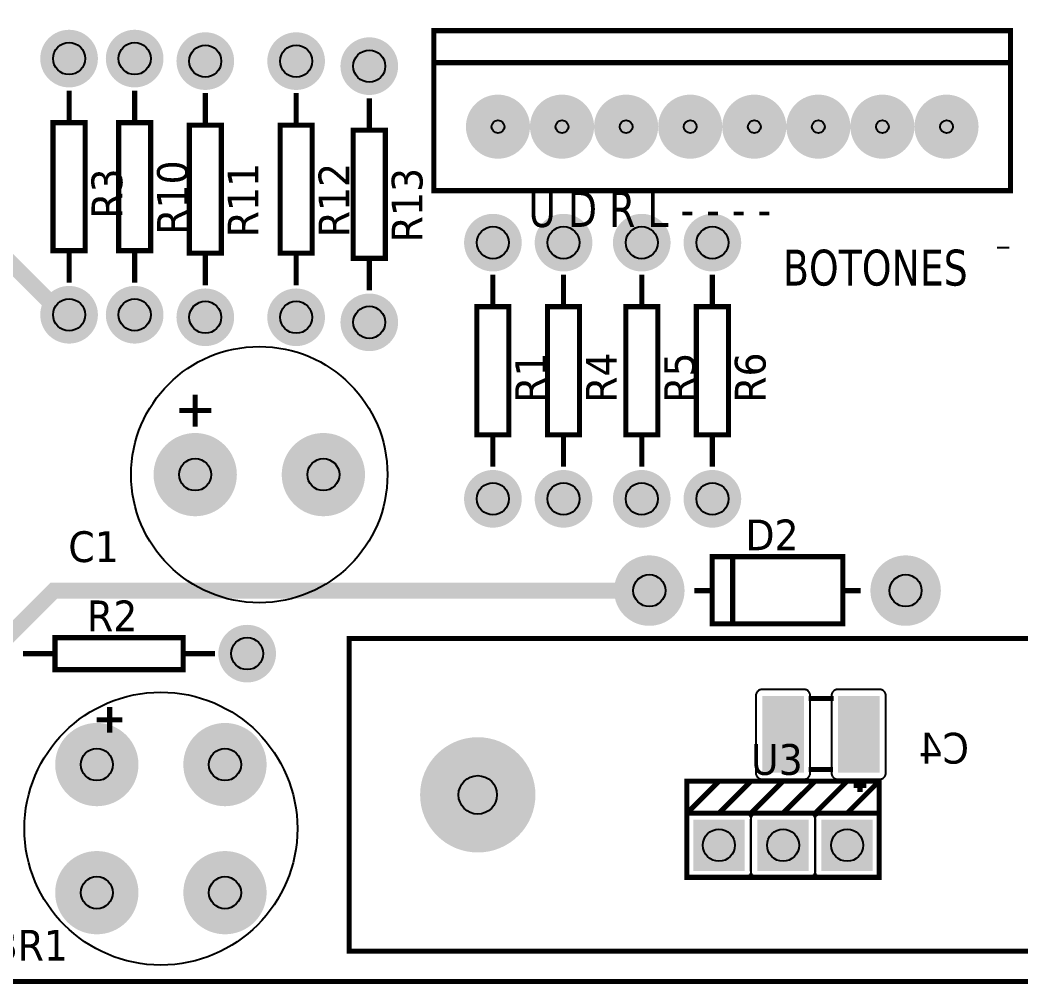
# Model space of a CAD drawing. Header units: millimetres. Extents: x 123.5 to 144.3, y 105.4 to 121.6.
# Drawn here: x 135.584 to 138.771, y 108.809 to 111.88 of the extents above; entities that cross this region are included whole.
import ezdxf

# ---------------------------------------------------------------- set-up
doc = ezdxf.new("R2010")
doc.units = ezdxf.units.MM
doc.layers.add('DESC', color=250, linetype='Continuous')
doc.layers.add('WIRES', color=7, linetype='Continuous')
doc.styles.get("Standard").update_dxf_attribs({"font": 'tahoma.ttf'})

# ---------------------------------------------------------------- blocks, each defined once
blk = doc.blocks.new('RPAD')
blk.add_trace([(-0.5, -0.5), (-0.5, 0.5), (0.5, -0.5), (0.5, 0.5)])
blk = doc.blocks.new('EPAD')
at = {"const_width": 0.5}
blk.add_lwpolyline([(-0.25, 0, 1), (0.25, 0, 1)], format="xyb", close=True, dxfattribs=at)
blk = doc.blocks.new('Tarjeta mufla')
for points, const_width in [([(146.2095582771173, 112.4205889344294), (150.1229442771173, 112.4205889344294), (150.1229442771173, 115.5111409344294), (146.2095582771173, 115.5111409344294), (146.2095582771173, 112.4205889344294)], 0.008), ([(146.2095582771173, 112.4205889344294), (150.1229442771173, 112.4205889344294), (150.1229442771173, 115.5111409344294), (146.2095582771173, 115.5111409344294), (146.2095582771173, 112.4205889344294)], 0.008), ([(146.2095582771173, 112.4205889344294), (150.1229442771173, 112.4205889344294), (150.1229442771173, 115.5111409344294), (146.2095582771173, 115.5111409344294), (146.2095582771173, 112.4205889344294)], 0.008), ([(147.1115582771172, 114.4748929344294), (146.9673532771172, 114.3306879344294), (146.9673532771172, 113.5518969344294), (147.0577162771172, 113.4615339344294), (147.0678262771172, 113.4615339344294)], 0.025), ([(147.6371172771173, 113.6552349344294), (148.5371172771173, 113.6552349344294), (148.5371172771173, 113.9052349344294), (147.6371172771173, 113.9052349344294), (147.6371172771173, 113.6552349344294)], 0.008), ([(147.6371172771173, 113.6552349344294), (148.5371172771173, 113.6552349344294), (148.5371172771173, 113.9052349344294), (147.6371172771173, 113.9052349344294), (147.6371172771173, 113.6552349344294)], 0.008), ([(147.6371172771173, 113.6552349344294), (148.5371172771173, 113.6552349344294), (148.5371172771173, 113.9052349344294), (147.6371172771173, 113.9052349344294), (147.6371172771173, 113.6552349344294)], 0.008), ([(147.6371172771173, 113.8552349344294), (148.5371172771173, 113.8552349344294)], 0.008), ([(147.6371172771173, 113.8552349344294), (148.5371172771173, 113.8552349344294)], 0.008), ([(147.6371172771173, 113.8552349344294), (148.5371172771173, 113.8552349344294)], 0.008), ([(147.0678262771172, 113.8115339344294), (147.0678262771172, 113.7615339344294)], 0.008), ([(147.0678262771172, 113.8115339344294), (147.0678262771172, 113.7615339344294)], 0.008), ([(147.0678262771172, 113.8115339344294), (147.0678262771172, 113.7615339344294)], 0.008), ([(147.1701882771172, 113.8115339344294), (147.1701882771172, 113.7615339344294)], 0.008), ([(147.1701882771172, 113.8115339344294), (147.1701882771172, 113.7615339344294)], 0.008), ([(147.1701882771172, 113.8115339344294), (147.1701882771172, 113.7615339344294)], 0.008), ([(147.2804242771172, 113.8075969344294), (147.2804242771172, 113.7575969344294)], 0.008), ([(147.2804242771172, 113.8075969344294), (147.2804242771172, 113.7575969344294)], 0.008), ([(147.2804242771172, 113.8075969344294), (147.2804242771172, 113.7575969344294)], 0.008), ([(147.4221572771172, 113.8075969344294), (147.4221572771172, 113.7575969344294)], 0.008), ([(147.4221572771172, 113.8075969344294), (147.4221572771172, 113.7575969344294)], 0.008), ([(147.4221572771172, 113.8075969344294), (147.4221572771172, 113.7575969344294)], 0.008), ([(147.5363302771173, 113.7997229344294), (147.5363302771173, 113.7497229344294)], 0.008), ([(147.5363302771173, 113.7997229344294), (147.5363302771173, 113.7497229344294)], 0.008), ([(147.5363302771173, 113.7997229344294), (147.5363302771173, 113.7497229344294)], 0.008), ([(147.0428262771173, 113.5615339344294), (147.0928262771172, 113.5615339344294), (147.0928262771172, 113.7615339344294), (147.0428262771173, 113.7615339344294), (147.0428262771173, 113.5615339344294)], 0.008), ([(147.0428262771173, 113.5615339344294), (147.0928262771172, 113.5615339344294), (147.0928262771172, 113.7615339344294), (147.0428262771173, 113.7615339344294), (147.0428262771173, 113.5615339344294)], 0.008), ([(147.0428262771173, 113.5615339344294), (147.0928262771172, 113.5615339344294), (147.0928262771172, 113.7615339344294), (147.0428262771173, 113.7615339344294), (147.0428262771173, 113.5615339344294)], 0.008), ([(147.1451882771173, 113.5615339344294), (147.1951882771172, 113.5615339344294), (147.1951882771172, 113.7615339344294), (147.1451882771173, 113.7615339344294), (147.1451882771173, 113.5615339344294)], 0.008), ([(147.1451882771173, 113.5615339344294), (147.1951882771172, 113.5615339344294), (147.1951882771172, 113.7615339344294), (147.1451882771173, 113.7615339344294), (147.1451882771173, 113.5615339344294)], 0.008), ([(147.1451882771173, 113.5615339344294), (147.1951882771172, 113.5615339344294), (147.1951882771172, 113.7615339344294), (147.1451882771173, 113.7615339344294), (147.1451882771173, 113.5615339344294)], 0.008), ([(147.2554242771172, 113.5575969344294), (147.3054242771173, 113.5575969344294), (147.3054242771173, 113.7575969344294), (147.2554242771172, 113.7575969344294), (147.2554242771172, 113.5575969344294)], 0.008), ([(147.2554242771172, 113.5575969344294), (147.3054242771173, 113.5575969344294), (147.3054242771173, 113.7575969344294), (147.2554242771172, 113.7575969344294), (147.2554242771172, 113.5575969344294)], 0.008), ([(147.2554242771172, 113.5575969344294), (147.3054242771173, 113.5575969344294), (147.3054242771173, 113.7575969344294), (147.2554242771172, 113.7575969344294), (147.2554242771172, 113.5575969344294)], 0.008), ([(147.3971572771173, 113.5575969344294), (147.4471572771172, 113.5575969344294), (147.4471572771172, 113.7575969344294), (147.3971572771173, 113.7575969344294), (147.3971572771173, 113.5575969344294)], 0.008), ([(147.3971572771173, 113.5575969344294), (147.4471572771172, 113.5575969344294), (147.4471572771172, 113.7575969344294), (147.3971572771173, 113.7575969344294), (147.3971572771173, 113.5575969344294)], 0.008), ([(147.3971572771173, 113.5575969344294), (147.4471572771172, 113.5575969344294), (147.4471572771172, 113.7575969344294), (147.3971572771173, 113.7575969344294), (147.3971572771173, 113.5575969344294)], 0.008), ([(147.5113302771173, 113.5497229344294), (147.5613302771172, 113.5497229344294), (147.5613302771172, 113.7497229344294), (147.5113302771173, 113.7497229344294), (147.5113302771173, 113.5497229344294)], 0.008), ([(147.5113302771173, 113.5497229344294), (147.5613302771172, 113.5497229344294), (147.5613302771172, 113.7497229344294), (147.5113302771173, 113.7497229344294), (147.5113302771173, 113.5497229344294)], 0.008), ([(147.5113302771173, 113.5497229344294), (147.5613302771172, 113.5497229344294), (147.5613302771172, 113.7497229344294), (147.5113302771173, 113.7497229344294), (147.5113302771173, 113.5497229344294)], 0.008), ([(147.0678262771172, 113.5615339344294), (147.0678262771172, 113.5115339344294)], 0.008), ([(147.0678262771172, 113.5615339344294), (147.0678262771172, 113.5115339344294)], 0.008), ([(147.0678262771172, 113.5615339344294), (147.0678262771172, 113.5115339344294)], 0.008), ([(147.1701882771172, 113.5615339344294), (147.1701882771172, 113.5115339344294)], 0.008), ([(147.1701882771172, 113.5615339344294), (147.1701882771172, 113.5115339344294)], 0.008), ([(147.1701882771172, 113.5615339344294), (147.1701882771172, 113.5115339344294)], 0.008), ([(147.2804242771172, 113.5575969344294), (147.2804242771172, 113.5075969344294)], 0.008), ([(147.2804242771172, 113.5575969344294), (147.2804242771172, 113.5075969344294)], 0.008), ([(147.2804242771172, 113.5575969344294), (147.2804242771172, 113.5075969344294)], 0.008), ([(147.4221572771172, 113.5575969344294), (147.4221572771172, 113.5075969344294)], 0.008), ([(147.4221572771172, 113.5575969344294), (147.4221572771172, 113.5075969344294)], 0.008), ([(147.4221572771172, 113.5575969344294), (147.4221572771172, 113.5075969344294)], 0.008), ([(147.5363302771173, 113.5497229344294), (147.5363302771173, 113.4997229344294)], 0.008), ([(147.5363302771173, 113.5497229344294), (147.5363302771173, 113.4997229344294)], 0.008), ([(147.5363302771173, 113.5497229344294), (147.5363302771173, 113.4997229344294)], 0.008), ([(147.7292432771172, 113.5241329344294), (147.7292432771172, 113.4741329344294)], 0.008), ([(147.7292432771172, 113.5241329344294), (147.7292432771172, 113.4741329344294)], 0.008), ([(147.7292432771172, 113.5241329344294), (147.7292432771172, 113.4741329344294)], 0.008), ([(147.8394792771172, 113.5241329344294), (147.8394792771172, 113.4741329344294)], 0.008), ([(147.8394792771172, 113.5241329344294), (147.8394792771172, 113.4741329344294)], 0.008), ([(147.8394792771172, 113.5241329344294), (147.8394792771172, 113.4741329344294)], 0.008), ([(147.9615272771173, 113.5241329344294), (147.9615272771173, 113.4741329344294)], 0.008), ([(147.9615272771173, 113.5241329344294), (147.9615272771173, 113.4741329344294)], 0.008), ([(147.9615272771173, 113.5241329344294), (147.9615272771173, 113.4741329344294)], 0.008), ([(148.0717632771172, 113.5241329344294), (148.0717632771172, 113.4741329344294)], 0.008), ([(148.0717632771172, 113.5241329344294), (148.0717632771172, 113.4741329344294)], 0.008), ([(148.0717632771172, 113.5241329344294), (148.0717632771172, 113.4741329344294)], 0.008), ([(147.7042432771173, 113.2741329344294), (147.7542432771172, 113.2741329344294), (147.7542432771172, 113.4741329344294), (147.7042432771173, 113.4741329344294), (147.7042432771173, 113.2741329344294)], 0.008), ([(147.7042432771173, 113.2741329344294), (147.7542432771172, 113.2741329344294), (147.7542432771172, 113.4741329344294), (147.7042432771173, 113.4741329344294), (147.7042432771173, 113.2741329344294)], 0.008), ([(147.7042432771173, 113.2741329344294), (147.7542432771172, 113.2741329344294), (147.7542432771172, 113.4741329344294), (147.7042432771173, 113.4741329344294), (147.7042432771173, 113.2741329344294)], 0.008), ([(147.8144792771172, 113.2741329344294), (147.8644792771173, 113.2741329344294), (147.8644792771173, 113.4741329344294), (147.8144792771172, 113.4741329344294), (147.8144792771172, 113.2741329344294)], 0.008), ([(147.8144792771172, 113.2741329344294), (147.8644792771173, 113.2741329344294), (147.8644792771173, 113.4741329344294), (147.8144792771172, 113.4741329344294), (147.8144792771172, 113.2741329344294)], 0.008), ([(147.8144792771172, 113.2741329344294), (147.8644792771173, 113.2741329344294), (147.8644792771173, 113.4741329344294), (147.8144792771172, 113.4741329344294), (147.8144792771172, 113.2741329344294)], 0.008), ([(147.9365272771172, 113.2741329344294), (147.9865272771173, 113.2741329344294), (147.9865272771173, 113.4741329344294), (147.9365272771172, 113.4741329344294), (147.9365272771172, 113.2741329344294)], 0.008), ([(147.9365272771172, 113.2741329344294), (147.9865272771173, 113.2741329344294), (147.9865272771173, 113.4741329344294), (147.9365272771172, 113.4741329344294), (147.9365272771172, 113.2741329344294)], 0.008), ([(147.9365272771172, 113.2741329344294), (147.9865272771173, 113.2741329344294), (147.9865272771173, 113.4741329344294), (147.9365272771172, 113.4741329344294), (147.9365272771172, 113.2741329344294)], 0.008), ([(148.0467632771172, 113.2741329344294), (148.0967632771172, 113.2741329344294), (148.0967632771172, 113.4741329344294), (148.0467632771172, 113.4741329344294), (148.0467632771172, 113.2741329344294)], 0.008), ([(148.0467632771172, 113.2741329344294), (148.0967632771172, 113.2741329344294), (148.0967632771172, 113.4741329344294), (148.0467632771172, 113.4741329344294), (148.0467632771172, 113.2741329344294)], 0.008), ([(148.0467632771172, 113.2741329344294), (148.0967632771172, 113.2741329344294), (148.0967632771172, 113.4741329344294), (148.0467632771172, 113.4741329344294), (148.0467632771172, 113.2741329344294)], 0.008), ([(147.2646762771172, 113.3369279344294), (147.2646762771172, 113.2869279344294)], 0.008), ([(147.2646762771172, 113.3369279344294), (147.2646762771172, 113.2869279344294)], 0.008), ([(147.2646762771172, 113.3369279344294), (147.2646762771172, 113.2869279344294)], 0.008), ([(147.2396762771172, 113.3119279344294), (147.2896762771173, 113.3119279344294)], 0.008), ([(147.2396762771172, 113.3119279344294), (147.2896762771173, 113.3119279344294)], 0.008), ([(147.2396762771172, 113.3119279344294), (147.2896762771173, 113.3119279344294)], 0.008), ([(147.7292432771172, 113.2741329344294), (147.7292432771172, 113.2241329344294)], 0.008), ([(147.7292432771172, 113.2741329344294), (147.7292432771172, 113.2241329344294)], 0.008), ([(147.7292432771172, 113.2741329344294), (147.7292432771172, 113.2241329344294)], 0.008), ([(147.8394792771172, 113.2741329344294), (147.8394792771172, 113.2241329344294)], 0.008), ([(147.8394792771172, 113.2741329344294), (147.8394792771172, 113.2241329344294)], 0.008), ([(147.8394792771172, 113.2741329344294), (147.8394792771172, 113.2241329344294)], 0.008), ([(147.9615272771173, 113.2741329344294), (147.9615272771173, 113.2241329344294)], 0.008), ([(147.9615272771173, 113.2741329344294), (147.9615272771173, 113.2241329344294)], 0.008), ([(147.9615272771173, 113.2741329344294), (147.9615272771173, 113.2241329344294)], 0.008), ([(148.0717632771172, 113.2741329344294), (148.0717632771172, 113.2241329344294)], 0.008), ([(148.0717632771172, 113.2741329344294), (148.0717632771172, 113.2241329344294)], 0.008), ([(148.0717632771172, 113.2741329344294), (148.0717632771172, 113.2241329344294)], 0.008), ([(148.0713382771172, 112.9788259344294), (148.2753382771172, 112.9788259344294), (148.2753382771172, 113.0838259344294), (148.0713382771172, 113.0838259344294), (148.0713382771172, 112.9788259344294)], 0.008), ([(148.0713382771172, 112.9788259344294), (148.2753382771172, 112.9788259344294), (148.2753382771172, 113.0838259344294), (148.0713382771172, 113.0838259344294), (148.0713382771172, 112.9788259344294)], 0.008), ([(148.0713382771172, 112.9788259344294), (148.2753382771172, 112.9788259344294), (148.2753382771172, 113.0838259344294), (148.0713382771172, 113.0838259344294), (148.0713382771172, 112.9788259344294)], 0.008), ([(148.1033382771172, 113.0828259344294), (148.1033382771172, 112.9798259344294)], 0.008), ([(148.1033382771172, 113.0828259344294), (148.1033382771172, 112.9798259344294)], 0.008), ([(148.1033382771172, 113.0828259344294), (148.1033382771172, 112.9798259344294)], 0.008), ([(147.9733382771173, 113.0308259344294), (147.0442042771172, 113.0308259344294), (146.9457792771173, 112.9323999344294)], 0.025), ([(148.0433382771172, 113.0308259344294), (148.0713382771172, 113.0308259344294)], 0.008), ([(148.0433382771172, 113.0308259344294), (148.0713382771172, 113.0308259344294)], 0.008), ([(148.0433382771172, 113.0308259344294), (148.0713382771172, 113.0308259344294)], 0.008), ([(148.2753382771172, 113.0308259344294), (148.3033382771172, 113.0308259344294)], 0.008), ([(148.2753382771172, 113.0308259344294), (148.3033382771172, 113.0308259344294)], 0.008), ([(148.2753382771172, 113.0308259344294), (148.3033382771172, 113.0308259344294)], 0.008), ([(147.0457792771172, 112.9073999344294), (147.2457792771172, 112.9073999344294), (147.2457792771172, 112.9573999344294), (147.0457792771172, 112.9573999344294), (147.0457792771172, 112.9073999344294)], 0.008), ([(147.0457792771172, 112.9073999344294), (147.2457792771172, 112.9073999344294), (147.2457792771172, 112.9573999344294), (147.0457792771172, 112.9573999344294), (147.0457792771172, 112.9073999344294)], 0.008), ([(147.0457792771172, 112.9073999344294), (147.2457792771172, 112.9073999344294), (147.2457792771172, 112.9573999344294), (147.0457792771172, 112.9573999344294), (147.0457792771172, 112.9073999344294)], 0.008), ([(147.5048342771173, 112.4678339344294), (148.8827862771172, 112.4678339344294), (148.8827862771172, 112.9560219344294), (147.5048342771173, 112.9560219344294), (147.5048342771173, 112.4678339344294)], 0.008), ([(147.5048342771173, 112.4678339344294), (148.8827862771172, 112.4678339344294), (148.8827862771172, 112.9560219344294), (147.5048342771173, 112.9560219344294), (147.5048342771173, 112.4678339344294)], 0.008), ([(147.5048342771173, 112.4678339344294), (148.8827862771172, 112.4678339344294), (148.8827862771172, 112.9560219344294), (147.5048342771173, 112.9560219344294), (147.5048342771173, 112.4678339344294)], 0.008), ([(146.9957792771172, 112.9323999344294), (147.0457792771172, 112.9323999344294)], 0.008), ([(146.9957792771172, 112.9323999344294), (147.0457792771172, 112.9323999344294)], 0.008), ([(146.9957792771172, 112.9323999344294), (147.0457792771172, 112.9323999344294)], 0.008), ([(147.2457792771172, 112.9323999344294), (147.2957792771172, 112.9323999344294)], 0.008), ([(147.2457792771172, 112.9323999344294), (147.2957792771172, 112.9323999344294)], 0.008), ([(147.2457792771172, 112.9323999344294), (147.2957792771172, 112.9323999344294)], 0.008), ([(148.2221092771173, 112.8624159344294), (148.2611092771172, 112.8624159344294)], 0.008), ([(148.2221092771173, 112.8624159344294), (148.2611092771172, 112.8624159344294)], 0.008), ([(148.2221092771173, 112.8624159344294), (148.2611092771172, 112.8624159344294)], 0.008), ([(147.1311332771172, 112.8491719344294), (147.1311332771172, 112.8091719344294)], 0.008), ([(147.1311332771172, 112.8491719344294), (147.1311332771172, 112.8091719344294)], 0.008), ([(147.1311332771172, 112.8491719344294), (147.1311332771172, 112.8091719344294)], 0.008), ([(147.1111332771173, 112.8291719344294), (147.1511332771173, 112.8291719344294)], 0.008), ([(147.1111332771173, 112.8291719344294), (147.1511332771173, 112.8291719344294)], 0.008), ([(147.1111332771173, 112.8291719344294), (147.1511332771173, 112.8291719344294)], 0.008), ([(148.2221092771173, 112.7514159344294), (148.2601092771172, 112.7514159344294)], 0.008), ([(148.2221092771173, 112.7514159344294), (148.2601092771172, 112.7514159344294)], 0.008), ([(148.2221092771173, 112.7514159344294), (148.2601092771172, 112.7514159344294)], 0.008), ([(148.0319992771173, 112.6831879344294), (148.0319992771173, 112.7331879344294), (148.3319992771172, 112.7331879344294), (148.3319992771172, 112.6831879344294)], 0.008), ([(148.0319992771173, 112.6831879344294), (148.0819992771172, 112.7331879344294)], 0.008), ([(148.0319992771173, 112.6831879344294), (148.0319992771173, 112.7331879344294), (148.3319992771172, 112.7331879344294), (148.3319992771172, 112.6831879344294)], 0.008), ([(148.0319992771173, 112.6831879344294), (148.0819992771172, 112.7331879344294)], 0.008), ([(148.0319992771173, 112.6831879344294), (148.0319992771173, 112.7331879344294), (148.3319992771172, 112.7331879344294), (148.3319992771172, 112.6831879344294)], 0.008), ([(148.0319992771173, 112.6831879344294), (148.0819992771172, 112.7331879344294)], 0.008), ([(148.0819992771172, 112.6831879344294), (148.1319992771172, 112.7331879344294)], 0.008), ([(148.0819992771172, 112.6831879344294), (148.1319992771172, 112.7331879344294)], 0.008), ([(148.0819992771172, 112.6831879344294), (148.1319992771172, 112.7331879344294)], 0.008), ([(148.1319992771172, 112.6831879344294), (148.1819992771173, 112.7331879344294)], 0.008), ([(148.1319992771172, 112.6831879344294), (148.1819992771173, 112.7331879344294)], 0.008), ([(148.1319992771172, 112.6831879344294), (148.1819992771173, 112.7331879344294)], 0.008), ([(148.1819992771173, 112.6831879344294), (148.2319992771172, 112.7331879344294)], 0.008), ([(148.1819992771173, 112.6831879344294), (148.2319992771172, 112.7331879344294)], 0.008), ([(148.1819992771173, 112.6831879344294), (148.2319992771172, 112.7331879344294)], 0.008), ([(148.2319992771172, 112.6831879344294), (148.2819992771173, 112.7331879344294)], 0.008), ([(148.2319992771172, 112.6831879344294), (148.2819992771173, 112.7331879344294)], 0.008), ([(148.2319992771172, 112.6831879344294), (148.2819992771173, 112.7331879344294)], 0.008), ([(148.2819992771173, 112.6831879344294), (148.3319992771172, 112.7331879344294)], 0.008), ([(148.2819992771173, 112.6831879344294), (148.3319992771172, 112.7331879344294)], 0.008), ([(148.2819992771173, 112.6831879344294), (148.3319992771172, 112.7331879344294)], 0.008), ([(148.3021092771172, 112.7364159344294), (148.3021092771172, 112.7164159344294)], 0.008), ([(148.3021092771172, 112.7364159344294), (148.3021092771172, 112.7164159344294)], 0.008), ([(148.3021092771172, 112.7364159344294), (148.3021092771172, 112.7164159344294)], 0.008), ([(148.2921092771172, 112.7264159344294), (148.3121092771173, 112.7264159344294)], 0.008), ([(148.2921092771172, 112.7264159344294), (148.3121092771173, 112.7264159344294)], 0.008), ([(148.2921092771172, 112.7264159344294), (148.3121092771173, 112.7264159344294)], 0.008), ([(148.0319992771173, 112.5831879344294), (148.3319992771172, 112.5831879344294), (148.3319992771172, 112.6831879344294), (148.0319992771173, 112.6831879344294), (148.0319992771173, 112.5831879344294)], 0.008), ([(148.0319992771173, 112.5831879344294), (148.3319992771172, 112.5831879344294), (148.3319992771172, 112.6831879344294), (148.0319992771173, 112.6831879344294), (148.0319992771173, 112.5831879344294)], 0.008), ([(148.0319992771173, 112.5831879344294), (148.3319992771172, 112.5831879344294), (148.3319992771172, 112.6831879344294), (148.0319992771173, 112.6831879344294), (148.0319992771173, 112.5831879344294)], 0.008)]:
    blk.add_lwpolyline(points, dxfattribs=dict(const_width=const_width))
for points in [[(148.1496092771172, 112.7364159344294), (148.2146092771172, 112.7364159344294), (148.2156492771173, 112.7364669344294), (148.2166542771172, 112.7366149344294), (148.2176212771172, 112.7368569344294), (148.2185452771172, 112.7371879344294), (148.2194212771172, 112.7376019344294), (148.2202452771172, 112.7380969344294), (148.2210132771172, 112.7386669344294), (148.2217192771172, 112.7393069344294), (148.2223592771172, 112.7400129344294), (148.2229282771172, 112.7407799344294), (148.2234232771172, 112.7416039344294), (148.2238382771172, 112.7424809344294), (148.2241682771173, 112.7434049344294), (148.2244102771172, 112.7443719344294), (148.2245592771172, 112.7453769344294), (148.2246092771173, 112.7464159344294), (148.2246092771173, 112.8664159344294), (148.2245592771172, 112.8674559344294), (148.2244102771172, 112.8684609344294), (148.2241682771173, 112.8694279344294), (148.2238382771172, 112.8703519344294), (148.2234232771172, 112.8712279344294), (148.2229282771172, 112.8720519344294), (148.2223592771172, 112.8728189344294), (148.2217192771172, 112.8735259344294), (148.2210132771172, 112.8741659344294), (148.2202452771172, 112.8747349344294), (148.2194212771172, 112.8752299344294), (148.2185452771172, 112.8756449344294), (148.2176212771172, 112.8759749344294), (148.2166542771172, 112.8762169344294), (148.2156492771173, 112.8763659344294), (148.2146092771172, 112.8764159344294), (148.1496092771172, 112.8764159344294), (148.1485702771172, 112.8763659344294), (148.1475652771173, 112.8762169344294), (148.1465982771172, 112.8759749344294), (148.1456742771173, 112.8756449344294), (148.1447972771172, 112.8752299344294), (148.1439732771173, 112.8747349344294), (148.1432062771173, 112.8741659344294), (148.1425002771173, 112.8735259344294), (148.1418602771172, 112.8728189344294), (148.1412902771172, 112.8720519344294), (148.1407962771173, 112.8712279344294), (148.1403812771173, 112.8703519344294), (148.1400502771172, 112.8694279344294), (148.1398082771173, 112.8684609344294), (148.1396602771173, 112.8674559344294), (148.1396092771172, 112.8664159344294), (148.1396092771172, 112.7464159344294), (148.1396602771173, 112.7453769344294), (148.1398082771173, 112.7443719344294), (148.1400502771172, 112.7434049344294), (148.1403812771173, 112.7424809344294), (148.1407962771173, 112.7416039344294), (148.1412902771172, 112.7407799344294), (148.1418602771172, 112.7400129344294), (148.1425002771173, 112.7393069344294), (148.1432062771173, 112.7386669344294), (148.1439732771173, 112.7380969344294), (148.1447972771172, 112.7376019344294), (148.1456742771173, 112.7371879344294), (148.1465982771172, 112.7368569344294), (148.1475652771173, 112.7366149344294), (148.1485702771172, 112.7364669344294), (148.1496092771172, 112.7364159344294)], [(148.2676092771173, 112.7364159344294), (148.3326092771173, 112.7364159344294), (148.3336492771172, 112.7364669344294), (148.3346542771172, 112.7366149344294), (148.3356212771172, 112.7368569344294), (148.3365452771172, 112.7371879344294), (148.3374212771172, 112.7376019344294), (148.3382452771172, 112.7380969344294), (148.3390132771173, 112.7386669344294), (148.3397192771172, 112.7393069344294), (148.3403592771172, 112.7400129344294), (148.3409282771173, 112.7407799344294), (148.3414232771173, 112.7416039344294), (148.3418382771172, 112.7424809344294), (148.3421682771173, 112.7434049344294), (148.3424102771172, 112.7443719344294), (148.3425592771173, 112.7453769344294), (148.3426092771172, 112.7464159344294), (148.3426092771172, 112.8664159344294), (148.3425592771173, 112.8674559344294), (148.3424102771172, 112.8684609344294), (148.3421682771173, 112.8694279344294), (148.3418382771172, 112.8703519344294), (148.3414232771173, 112.8712279344294), (148.3409282771173, 112.8720519344294), (148.3403592771172, 112.8728189344294), (148.3397192771172, 112.8735259344294), (148.3390132771173, 112.8741659344294), (148.3382452771172, 112.8747349344294), (148.3374212771172, 112.8752299344294), (148.3365452771172, 112.8756449344294), (148.3356212771172, 112.8759749344294), (148.3346542771172, 112.8762169344294), (148.3336492771172, 112.8763659344294), (148.3326092771173, 112.8764159344294), (148.2676092771173, 112.8764159344294), (148.2665702771172, 112.8763659344294), (148.2655652771172, 112.8762169344294), (148.2645982771172, 112.8759749344294), (148.2636742771172, 112.8756449344294), (148.2627972771172, 112.8752299344294), (148.2619732771172, 112.8747349344294), (148.2612062771173, 112.8741659344294), (148.2605002771172, 112.8735259344294), (148.2598602771172, 112.8728189344294), (148.2592902771173, 112.8720519344294), (148.2587962771173, 112.8712279344294), (148.2583812771173, 112.8703519344294), (148.2580502771172, 112.8694279344294), (148.2578082771172, 112.8684609344294), (148.2576602771173, 112.8674559344294), (148.2576092771172, 112.8664159344294), (148.2576092771172, 112.7464159344294), (148.2576602771173, 112.7453769344294), (148.2578082771172, 112.7443719344294), (148.2580502771172, 112.7434049344294), (148.2583812771173, 112.7424809344294), (148.2587962771173, 112.7416039344294), (148.2592902771173, 112.7407799344294), (148.2598602771172, 112.7400129344294), (148.2605002771172, 112.7393069344294), (148.2612062771173, 112.7386669344294), (148.2619732771172, 112.7380969344294), (148.2627972771172, 112.7376019344294), (148.2636742771172, 112.7371879344294), (148.2645982771172, 112.7368569344294), (148.2655652771172, 112.7366149344294), (148.2665702771172, 112.7364669344294), (148.2676092771173, 112.7364159344294)], [(148.0419992771172, 112.6831879344294), (148.1219992771173, 112.6831879344294), (148.1230382771172, 112.6831369344294), (148.1240442771172, 112.6829889344294), (148.1250102771172, 112.6827469344294), (148.1259342771172, 112.6824159344294), (148.1268112771172, 112.6820019344294), (148.1276352771172, 112.6815069344294), (148.1284032771173, 112.6809369344294), (148.1291082771172, 112.6802969344294), (148.1297492771172, 112.6795909344294), (148.1303182771173, 112.6788239344294), (148.1308122771173, 112.6779999344294), (148.1312272771173, 112.6771229344294), (148.1315582771173, 112.6761989344294), (148.1318002771172, 112.6752319344294), (148.1319492771173, 112.6742269344294), (148.1319992771172, 112.6731879344294), (148.1319992771172, 112.5931879344294), (148.1319492771173, 112.5921479344294), (148.1318002771172, 112.5911429344294), (148.1315582771173, 112.5901759344294), (148.1312272771173, 112.5892519344294), (148.1308122771173, 112.5883759344294), (148.1303182771173, 112.5875519344294), (148.1297492771172, 112.5867849344294), (148.1291082771172, 112.5860779344294), (148.1284032771173, 112.5854379344294), (148.1276352771172, 112.5848689344294), (148.1268112771172, 112.5843739344294), (148.1259342771172, 112.5839589344294), (148.1250102771172, 112.5836289344294), (148.1240442771172, 112.5833869344294), (148.1230382771172, 112.5832379344294), (148.1219992771173, 112.5831879344294), (148.0419992771172, 112.5831879344294), (148.0409602771173, 112.5832379344294), (148.0399552771173, 112.5833869344294), (148.0389882771173, 112.5836289344294), (148.0380642771173, 112.5839589344294), (148.0371872771173, 112.5843739344294), (148.0363632771173, 112.5848689344294), (148.0355952771172, 112.5854379344294), (148.0348902771173, 112.5860779344294), (148.0342492771173, 112.5867849344294), (148.0336802771172, 112.5875519344294), (148.0331862771172, 112.5883759344294), (148.0327712771172, 112.5892519344294), (148.0324402771172, 112.5901759344294), (148.0321982771173, 112.5911429344294), (148.0320492771172, 112.5921479344294), (148.0319992771173, 112.5931879344294), (148.0319992771173, 112.6731879344294), (148.0320492771172, 112.6742269344294), (148.0321982771173, 112.6752319344294), (148.0324402771172, 112.6761989344294), (148.0327712771172, 112.6771229344294), (148.0331862771172, 112.6779999344294), (148.0336802771172, 112.6788239344294), (148.0342492771173, 112.6795909344294), (148.0348902771173, 112.6802969344294), (148.0355952771172, 112.6809369344294), (148.0363632771173, 112.6815069344294), (148.0371872771173, 112.6820019344294), (148.0380642771173, 112.6824159344294), (148.0389882771173, 112.6827469344294), (148.0399552771173, 112.6829889344294), (148.0409602771173, 112.6831369344294), (148.0419992771172, 112.6831879344294)], [(148.1419992771172, 112.6831879344294), (148.2219992771172, 112.6831879344294), (148.2230382771172, 112.6831369344294), (148.2240442771173, 112.6829889344294), (148.2250102771172, 112.6827469344294), (148.2259342771173, 112.6824159344294), (148.2268112771172, 112.6820019344294), (148.2276352771173, 112.6815069344294), (148.2284032771173, 112.6809369344294), (148.2291082771172, 112.6802969344294), (148.2297492771172, 112.6795909344294), (148.2303182771172, 112.6788239344294), (148.2308122771173, 112.6779999344294), (148.2312272771173, 112.6771229344294), (148.2315582771172, 112.6761989344294), (148.2318002771173, 112.6752319344294), (148.2319492771173, 112.6742269344294), (148.2319992771172, 112.6731879344294), (148.2319992771172, 112.5931879344294), (148.2319492771173, 112.5921479344294), (148.2318002771173, 112.5911429344294), (148.2315582771172, 112.5901759344294), (148.2312272771173, 112.5892519344294), (148.2308122771173, 112.5883759344294), (148.2303182771172, 112.5875519344294), (148.2297492771172, 112.5867849344294), (148.2291082771172, 112.5860779344294), (148.2284032771173, 112.5854379344294), (148.2276352771173, 112.5848689344294), (148.2268112771172, 112.5843739344294), (148.2259342771173, 112.5839589344294), (148.2250102771172, 112.5836289344294), (148.2240442771173, 112.5833869344294), (148.2230382771172, 112.5832379344294), (148.2219992771172, 112.5831879344294), (148.1419992771172, 112.5831879344294), (148.1409602771172, 112.5832379344294), (148.1399552771173, 112.5833869344294), (148.1389882771172, 112.5836289344294), (148.1380642771173, 112.5839589344294), (148.1371872771172, 112.5843739344294), (148.1363632771173, 112.5848689344294), (148.1355952771173, 112.5854379344294), (148.1348902771173, 112.5860779344294), (148.1342492771172, 112.5867849344294), (148.1336802771172, 112.5875519344294), (148.1331862771173, 112.5883759344294), (148.1327712771173, 112.5892519344294), (148.1324402771172, 112.5901759344294), (148.1321982771173, 112.5911429344294), (148.1320492771173, 112.5921479344294), (148.1319992771172, 112.5931879344294), (148.1319992771172, 112.6731879344294), (148.1320492771173, 112.6742269344294), (148.1321982771173, 112.6752319344294), (148.1324402771172, 112.6761989344294), (148.1327712771173, 112.6771229344294), (148.1331862771173, 112.6779999344294), (148.1336802771172, 112.6788239344294), (148.1342492771172, 112.6795909344294), (148.1348902771173, 112.6802969344294), (148.1355952771173, 112.6809369344294), (148.1363632771173, 112.6815069344294), (148.1371872771172, 112.6820019344294), (148.1380642771173, 112.6824159344294), (148.1389882771172, 112.6827469344294), (148.1399552771173, 112.6829889344294), (148.1409602771172, 112.6831369344294), (148.1419992771172, 112.6831879344294)], [(148.2419992771173, 112.6831879344294), (148.3219992771172, 112.6831879344294), (148.3230382771172, 112.6831369344294), (148.3240442771173, 112.6829889344294), (148.3250102771173, 112.6827469344294), (148.3259342771173, 112.6824159344294), (148.3268112771173, 112.6820019344294), (148.3276352771173, 112.6815069344294), (148.3284032771172, 112.6809369344294), (148.3291082771173, 112.6802969344294), (148.3297492771173, 112.6795909344294), (148.3303182771172, 112.6788239344294), (148.3308122771172, 112.6779999344294), (148.3312272771173, 112.6771229344294), (148.3315582771172, 112.6761989344294), (148.3318002771173, 112.6752319344294), (148.3319492771172, 112.6742269344294), (148.3319992771172, 112.6731879344294), (148.3319992771172, 112.5931879344294), (148.3319492771172, 112.5921479344294), (148.3318002771173, 112.5911429344294), (148.3315582771172, 112.5901759344294), (148.3312272771173, 112.5892519344294), (148.3308122771172, 112.5883759344294), (148.3303182771172, 112.5875519344294), (148.3297492771173, 112.5867849344294), (148.3291082771173, 112.5860779344294), (148.3284032771172, 112.5854379344294), (148.3276352771173, 112.5848689344294), (148.3268112771173, 112.5843739344294), (148.3259342771173, 112.5839589344294), (148.3250102771173, 112.5836289344294), (148.3240442771173, 112.5833869344294), (148.3230382771172, 112.5832379344294), (148.3219992771172, 112.5831879344294), (148.2419992771173, 112.5831879344294), (148.2409602771172, 112.5832379344294), (148.2399552771172, 112.5833869344294), (148.2389882771172, 112.5836289344294), (148.2380642771172, 112.5839589344294), (148.2371872771172, 112.5843739344294), (148.2363632771172, 112.5848689344294), (148.2355952771173, 112.5854379344294), (148.2348902771172, 112.5860779344294), (148.2342492771172, 112.5867849344294), (148.2336802771173, 112.5875519344294), (148.2331862771173, 112.5883759344294), (148.2327712771173, 112.5892519344294), (148.2324402771172, 112.5901759344294), (148.2321982771172, 112.5911429344294), (148.2320492771173, 112.5921479344294), (148.2319992771172, 112.5931879344294), (148.2319992771172, 112.6731879344294), (148.2320492771173, 112.6742269344294), (148.2321982771172, 112.6752319344294), (148.2324402771172, 112.6761989344294), (148.2327712771173, 112.6771229344294), (148.2331862771173, 112.6779999344294), (148.2336802771173, 112.6788239344294), (148.2342492771172, 112.6795909344294), (148.2348902771172, 112.6802969344294), (148.2355952771173, 112.6809369344294), (148.2363632771172, 112.6815069344294), (148.2371872771172, 112.6820019344294), (148.2380642771172, 112.6824159344294), (148.2389882771172, 112.6827469344294), (148.2399552771172, 112.6829889344294), (148.2409602771172, 112.6831369344294), (148.2419992771173, 112.6831879344294)]]:
    blk.add_lwpolyline(points, close=True)
for centre, radius in [((147.0678262771172, 113.8615339344294), 0.025), ((147.1701882771172, 113.8615339344294), 0.025), ((147.2804242771172, 113.8575969344294), 0.025), ((147.4221572771172, 113.8575969344294), 0.025), ((147.5363302771173, 113.8497229344294), 0.025), ((147.7371172771172, 113.7552349344294), 0.01), ((147.8371172771172, 113.7552349344294), 0.01), ((147.9371172771172, 113.7552349344294), 0.01), ((148.0371172771173, 113.7552349344294), 0.01), ((148.1371172771173, 113.7552349344294), 0.01), ((148.2371172771172, 113.7552349344294), 0.01), ((148.3371172771172, 113.7552349344294), 0.01), ((148.4371172771172, 113.7552349344294), 0.01), ((147.7292432771172, 113.5741329344294), 0.025), ((147.8394792771172, 113.5741329344294), 0.025), ((147.9615272771173, 113.5741329344294), 0.025), ((148.0717632771172, 113.5741329344294), 0.025), ((147.0678262771172, 113.4615339344294), 0.025), ((147.1701882771172, 113.4615339344294), 0.025), ((147.2804242771172, 113.4575969344294), 0.025), ((147.4221572771172, 113.4575969344294), 0.025), ((147.5363302771173, 113.4497229344294), 0.025), ((147.3646762771172, 113.2119279344294), 0.2), ((147.3646762771172, 113.2119279344294), 0.2), ((147.3646762771172, 113.2119279344294), 0.2), ((147.2646762771172, 113.2119279344294), 0.025), ((147.4646762771172, 113.2119279344294), 0.025), ((147.7292432771172, 113.1741329344294), 0.025), ((147.8394792771172, 113.1741329344294), 0.025), ((147.9615272771173, 113.1741329344294), 0.025), ((148.0717632771172, 113.1741329344294), 0.025), ((147.9733382771173, 113.0308259344294), 0.025), ((148.3733382771173, 113.0308259344294), 0.025), ((147.3457792771173, 112.9323999344294), 0.025), ((147.2111332771173, 112.6591719344294), 0.213), ((147.2111332771173, 112.6591719344294), 0.213), ((147.2111332771173, 112.6591719344294), 0.213), ((147.1111332771173, 112.7591719344294), 0.025), ((147.3111332771172, 112.7591719344294), 0.025), ((147.7056212771172, 112.7119279344294), 0.03), ((148.0819992771172, 112.6331879344294), 0.025), ((148.1819992771173, 112.6331879344294), 0.025), ((148.2819992771173, 112.6331879344294), 0.025), ((147.1111332771173, 112.5591719344294), 0.025), ((147.3111332771172, 112.5591719344294), 0.025)]:
    blk.add_circle(centre, radius)
for name, p, xscale, yscale in [('EPAD', (147.0678262771172, 113.8615339344294), 0.09, 0.09), ('EPAD', (147.1701882771172, 113.8615339344294), 0.09, 0.09), ('EPAD', (147.0678262771172, 113.8615339344294), 0.07, 0.07), ('EPAD', (147.1701882771172, 113.8615339344294), 0.07, 0.07), ('EPAD', (147.2804242771172, 113.8575969344294), 0.09, 0.09), ('EPAD', (147.2804242771172, 113.8575969344294), 0.07, 0.07), ('EPAD', (147.4221572771172, 113.8575969344294), 0.09, 0.09), ('EPAD', (147.4221572771172, 113.8575969344294), 0.07, 0.07), ('EPAD', (147.5363302771173, 113.8497229344294), 0.09, 0.09), ('EPAD', (147.5363302771173, 113.8497229344294), 0.07, 0.07), ('EPAD', (147.7371172771172, 113.7552349344294), 0.1, 0.1), ('EPAD', (147.8371172771172, 113.7552349344294), 0.1, 0.1), ('EPAD', (147.9371172771172, 113.7552349344294), 0.1, 0.1), ('EPAD', (148.0371172771173, 113.7552349344294), 0.1, 0.1), ('EPAD', (148.1371172771173, 113.7552349344294), 0.1, 0.1), ('EPAD', (148.2371172771172, 113.7552349344294), 0.1, 0.1), ('EPAD', (148.3371172771172, 113.7552349344294), 0.1, 0.1), ('EPAD', (148.4371172771172, 113.7552349344294), 0.1, 0.1), ('EPAD', (147.7371172771172, 113.7552349344294), 0.08, 0.08), ('EPAD', (147.8371172771172, 113.7552349344294), 0.08, 0.08), ('EPAD', (147.9371172771172, 113.7552349344294), 0.08, 0.08), ('EPAD', (148.0371172771173, 113.7552349344294), 0.08, 0.08), ('EPAD', (148.1371172771173, 113.7552349344294), 0.08, 0.08), ('EPAD', (148.2371172771172, 113.7552349344294), 0.08, 0.08), ('EPAD', (148.3371172771172, 113.7552349344294), 0.08, 0.08), ('EPAD', (148.4371172771172, 113.7552349344294), 0.08, 0.08), ('EPAD', (147.7292432771172, 113.5741329344294), 0.09, 0.09), ('EPAD', (147.7292432771172, 113.5741329344294), 0.07, 0.07), ('EPAD', (147.8394792771172, 113.5741329344294), 0.09, 0.09), ('EPAD', (147.8394792771172, 113.5741329344294), 0.07, 0.07), ('EPAD', (147.9615272771173, 113.5741329344294), 0.09, 0.09), ('EPAD', (147.9615272771173, 113.5741329344294), 0.07, 0.07), ('EPAD', (148.0717632771172, 113.5741329344294), 0.09, 0.09), ('EPAD', (148.0717632771172, 113.5741329344294), 0.07, 0.07), ('EPAD', (147.0678262771172, 113.4615339344294), 0.09, 0.09), ('EPAD', (147.1701882771172, 113.4615339344294), 0.09, 0.09), ('EPAD', (147.2804242771172, 113.4575969344294), 0.09, 0.09), ('EPAD', (147.4221572771172, 113.4575969344294), 0.09, 0.09), ('EPAD', (147.0678262771172, 113.4615339344294), 0.07, 0.07), ('EPAD', (147.1701882771172, 113.4615339344294), 0.07, 0.07), ('EPAD', (147.2804242771172, 113.4575969344294), 0.07, 0.07), ('EPAD', (147.4221572771172, 113.4575969344294), 0.07, 0.07), ('EPAD', (147.5363302771173, 113.4497229344294), 0.09, 0.09), ('EPAD', (147.5363302771173, 113.4497229344294), 0.07, 0.07), ('EPAD', (147.2646762771172, 113.2119279344294), 0.13, 0.13), ('EPAD', (147.4646762771172, 113.2119279344294), 0.13, 0.13), ('EPAD', (147.2646762771172, 113.2119279344294), 0.1, 0.1), ('EPAD', (147.4646762771172, 113.2119279344294), 0.1, 0.1), ('EPAD', (147.7292432771172, 113.1741329344294), 0.09, 0.09), ('EPAD', (147.8394792771172, 113.1741329344294), 0.09, 0.09), ('EPAD', (147.9615272771173, 113.1741329344294), 0.09, 0.09), ('EPAD', (148.0717632771172, 113.1741329344294), 0.09, 0.09), ('EPAD', (147.7292432771172, 113.1741329344294), 0.07, 0.07), ('EPAD', (147.8394792771172, 113.1741329344294), 0.07, 0.07), ('EPAD', (147.9615272771173, 113.1741329344294), 0.07, 0.07), ('EPAD', (148.0717632771172, 113.1741329344294), 0.07, 0.07), ('EPAD', (147.9733382771173, 113.0308259344294), 0.11, 0.11), ('EPAD', (148.3733382771173, 113.0308259344294), 0.11, 0.11), ('EPAD', (147.9733382771173, 113.0308259344294), 0.09, 0.09), ('EPAD', (148.3733382771173, 113.0308259344294), 0.09, 0.09), ('EPAD', (147.3457792771173, 112.9323999344294), 0.09, 0.09), ('EPAD', (147.3457792771173, 112.9323999344294), 0.07, 0.07), ('EPAD', (147.1111332771173, 112.7591719344294), 0.13, 0.13), ('EPAD', (147.3111332771172, 112.7591719344294), 0.13, 0.13), ('EPAD', (147.1111332771173, 112.7591719344294), 0.1, 0.1), ('EPAD', (147.3111332771172, 112.7591719344294), 0.1, 0.1), ('EPAD', (147.7056212771172, 112.7119279344294), 0.18, 0.18), ('EPAD', (147.7056212771172, 112.7119279344294), 0.15, 0.15), ('RPAD', (148.0819992771172, 112.6331879344294), 0.08, 0.08), ('RPAD', (148.1819992771173, 112.6331879344294), 0.08, 0.08), ('RPAD', (148.2819992771173, 112.6331879344294), 0.08, 0.08), ('EPAD', (147.1111332771173, 112.5591719344294), 0.13, 0.13), ('EPAD', (147.1111332771173, 112.5591719344294), 0.1, 0.1), ('EPAD', (147.3111332771172, 112.5591719344294), 0.13, 0.13), ('EPAD', (147.3111332771172, 112.5591719344294), 0.1, 0.1)]:
    blk.add_blockref(name, p, dxfattribs=dict(xscale=xscale, yscale=yscale))
at = {"xscale": 0.065, "yscale": 0.12, "rotation": 180}
for p in [(148.1821092771172, 112.8064159344294), (148.3001092771173, 112.8064159344294)]:
    blk.add_blockref('RPAD', p, dxfattribs=at)
at = {"width": 1.041667}
for s, p in [('R10', (147.2531882771173, 113.5865339344294)), ('R10', (147.2531882771173, 113.5865339344294)), ('R10', (147.2531882771173, 113.5865339344294)), ('R11', (147.3634242771172, 113.5825969344294)), ('R11', (147.3634242771172, 113.5825969344294)), ('R11', (147.3634242771172, 113.5825969344294)), ('R12', (147.5051572771172, 113.5825969344294)), ('R12', (147.5051572771172, 113.5825969344294)), ('R12', (147.5051572771172, 113.5825969344294)), ('R3', (147.1508262771173, 113.6115339344294)), ('R3', (147.1508262771173, 113.6115339344294)), ('R3', (147.1508262771173, 113.6115339344294)), ('R13', (147.6193302771173, 113.5747229344294)), ('R13', (147.6193302771173, 113.5747229344294)), ('R13', (147.6193302771173, 113.5747229344294)), ('R1', (147.8122432771173, 113.3241329344294)), ('R1', (147.8122432771173, 113.3241329344294)), ('R1', (147.8122432771173, 113.3241329344294)), ('R4', (147.9224792771172, 113.3241329344294)), ('R4', (147.9224792771172, 113.3241329344294)), ('R4', (147.9224792771172, 113.3241329344294)), ('R5', (148.0445272771173, 113.3241329344294)), ('R5', (148.0445272771173, 113.3241329344294)), ('R5', (148.0445272771173, 113.3241329344294)), ('R6', (148.1547632771172, 113.3241329344294)), ('R6', (148.1547632771172, 113.3241329344294)), ('R6', (148.1547632771172, 113.3241329344294))]:
    blk.add_text(s, height=0.048, rotation=90, dxfattribs=at).set_placement(p)
for s, height, width, p in [('U D R L - - - -', 0.056, 0.892857, (147.7844952771173, 113.5986449344294)), ('U D R L - - - -', 0.056, 0.892857, (147.7844952771173, 113.5986449344294)), ('U D R L - - - -', 0.056, 0.892857, (147.7844952771173, 113.5986449344294)), ('BOTONES', 0.056, 0.892857, (148.1819992771173, 113.5071959344294)), ('BOTONES', 0.056, 0.892857, (148.1819992771173, 113.5071959344294)), ('BOTONES', 0.056, 0.892857, (148.1819992771173, 113.5071959344294)), ('D2', 0.048, 1.041667, (148.1233382771173, 113.0938259344294)), ('D2', 0.048, 1.041667, (148.1233382771173, 113.0938259344294)), ('D2', 0.048, 1.041667, (148.1233382771173, 113.0938259344294)), ('C1', 0.048, 1.041667, (147.0666452771173, 113.0754709344294)), ('C1', 0.048, 1.041667, (147.0666452771173, 113.0754709344294)), ('C1', 0.048, 1.041667, (147.0666452771173, 113.0754709344294)), ('R2', 0.048, 1.041667, (147.0957792771173, 112.9673999344294)), ('R2', 0.048, 1.041667, (147.0957792771173, 112.9673999344294)), ('R2', 0.048, 1.041667, (147.0957792771173, 112.9673999344294)), ('U3', 0.048, 1.041667, (148.1319992771172, 112.7431879344294)), ('U3', 0.048, 1.041667, (148.1319992771172, 112.7431879344294)), ('U3', 0.048, 1.041667, (148.1319992771172, 112.7431879344294)), ('BR1', 0.048, 1.041667, (146.9471572771172, 112.4530379344294)), ('BR1', 0.048, 1.041667, (146.9471572771172, 112.4530379344294)), ('BR1', 0.048, 1.041667, (146.9471572771172, 112.4530379344294))]:
    blk.add_text(s, height=height, dxfattribs=dict(width=width)).set_placement(p)
at = {"text_generation_flag": 2, "width": 1.041667}
blk.add_text('C4', height=0.048, dxfattribs=at).set_placement((148.4722122771173, 112.7607779344294))
blk.add_text('C4', height=0.048, dxfattribs=at).set_placement((148.4722122771173, 112.7607779344294))
blk.add_text('C4', height=0.048, dxfattribs=at).set_placement((148.4722122771173, 112.7607779344294))

msp = doc.modelspace()

# ---------------------------------------------------------------- linework, layer by layer
at = {"layer": 'WIRES'}
msp.add_line((138.7337933778378, 111.1542331635133), (138.6955763131016, 111.1542331635133), dxfattribs=at)

# ---------------------------------------------------------------- block references
at = {"layer": 'DESC', "xscale": 2.040532564321067, "yscale": 2.040532564321067, "zscale": 2.040532564321067}
msp.add_blockref('Tarjeta mufla', (-164.3568638022416, -120.58108036291), dxfattribs=at)

doc.saveas('drawing.dxf')
